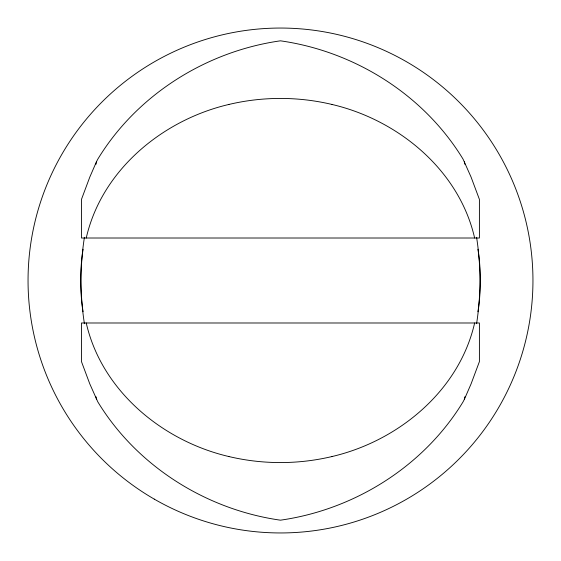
<?xml version="1.0" encoding="UTF-8"?>
<svg xmlns="http://www.w3.org/2000/svg" width="561" height="561" viewBox="0 0 561 561"><rect width="100%" height="100%" fill="white"/><g stroke="black" fill="none" stroke-linecap="round" stroke-linejoin="round"><path stroke-width="0.84" d="M84.409 237.317C79.95 265.956 79.95 295.044 84.409 323.683M476.591 323.683C481.05 295.044 481.05 265.956 476.591 237.317M95.987 164.261L96.492 161.687L97.803 159.149C136.968 94.781 206.175 51.381 280.437 40.82C354.699 51.381 423.906 94.781 463.063 159.149L471.079 177.108L479.41 199.386L479.41 238.011L81.464 238.011L81.464 199.386L89.795 177.108L96.492 161.687M464.375 399.313L471.079 383.892L479.41 361.614L479.41 322.989L81.464 322.989L81.464 361.614L89.795 383.892L97.803 401.851C136.968 466.219 206.175 509.619 280.437 520.18C354.699 509.619 423.906 466.219 463.063 401.851L464.375 399.313L464.887 396.739M86.247 238.011C101.716 170.018 162.697 119.879 228.937 104.444M474.627 322.989C459.15 390.982 398.177 441.121 331.93 456.556M331.93 104.444C398.177 119.879 459.15 170.018 474.627 238.011M228.937 456.556C162.697 441.121 101.716 390.982 86.247 322.989M464.375 161.687L464.887 164.261M95.987 396.739L96.492 399.313M331.93 456.556A208.832 194.604 0 0 1 228.937 456.556M228.937 104.444A208.832 194.604 0 0 1 331.93 104.444M477.902 249.245A199.863 199.863 0 0 1 477.902 311.755M83.098 311.755A199.863 199.863 0 0 1 83.098 249.245M154.275 499.129A252.45 252.45 0 0 0 532.95 280.5A252.45 252.45 0 0 0 154.275 61.871A252.45 252.45 0 0 0 154.275 499.129"/></g></svg>
